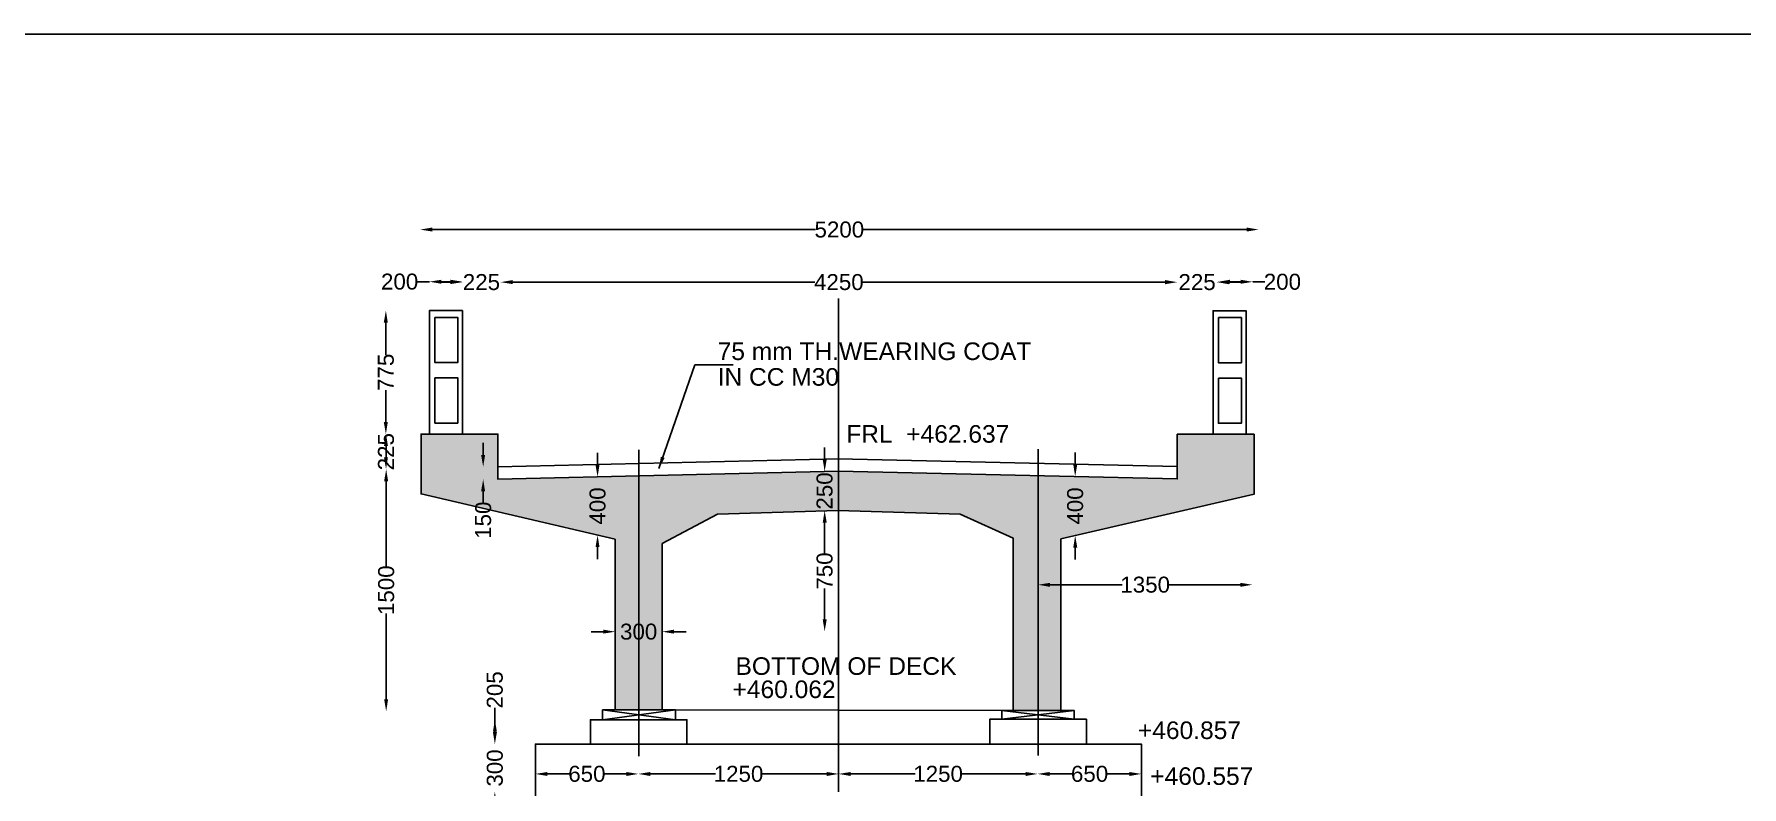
# Model space of a CAD drawing. Header units: millimetres. Extents: x 5124 to 2568158, y 2311 to 44431807.
# Drawn here: x 2546882 to 2557569, y 44427096 to 44431807 of the extents above; entities that cross this region are included whole.
import ezdxf

# ---------------------------------------------------------------- set-up
doc = ezdxf.new("R2010")
doc.units = ezdxf.units.MM
doc.header["$LTSCALE"] = 15
doc.header["$MEASUREMENT"] = 0
doc.layers.add('DRAWING', color=2, linetype='Continuous')
doc.layers.add('TEXT', color=7, linetype='Continuous')
doc.styles.get("Standard").update_dxf_attribs({"font": 'arial.ttf', "height": 100})
doc.dimstyles.get("Standard").update_dxf_attribs({"dimtxt": 100, "dimasz": 75, "dimexe": 0.18, "dimexo": 0.0625, "dimgap": 0.09, "dimtad": 0, "dimdec": 0, "dimzin": 0, "dimdsep": 46, "dimtxsty": 'Standard', "dimcen": 0.09, "dimse1": 1, "dimse2": 1, "dimadec": 0, "dimazin": 0, "dimtfac": 1, "dimtdec": 0, "dimtofl": 0, "dimtmove": 0, "dimatfit": 3, "dimfxl": 1, "dimtolj": 1, "dimtzin": 0, "dimarcsym": 0})
pattern_1 = [(50, (0, 0), (358.6300913, -31.3760675), [37.5, -412.5]), (355, (0, 0), (-69.3756668, 376.096067), [30, -330]), (100.4514, (29.9, -2.6), (289.2546909, 344.719771), [31.870095, -350.571056]), (46.1842, (0, 100), (533.6205243, -82.759507), [56.25, -618.75]), (96.6356, (44.47, 93.1), (467.331353, 487.0589355), [47.805144, -525.8565]), (351.1842, (0, 100), (467.3309726, 487.0593005), [45, -495]), (21, (50, 75), (298.453526, -201.3094453), [37.5, -412.5]), (326, (50, 75), (121.657666, 362.5750225), [30, -330]), (71.4514, (74.87, 58.22), (420.1113143, 161.2652484), [31.870095, -350.571056]), (37.5, (0, 0), (6.07992766, 166.4469269), [0, -326, 0, -335, 0, -331.25]), (7.5, (0, 0), (131.5347687, 197.20585594), [0, -191, 0, -318.5, 0, -126.25]), (327.5, (-111.5, 0), (266.9112181, -11.27743587), [0, -125, 0, -390, 0, -517.5]), (317.5, (-161.5, 0), (291.5930847, 50.0524912), [0, -162.5, 0, -259, 0, -367.5])]

# ---------------------------------------------------------------- blocks, each defined once
blk = doc.blocks.new('*D22')
at = {"layer": 'Defpoints', "color": 0, "transparency": 16777216}
for p in [(2549298, 44430591), (2554545, 44430591), (2554545, 44430584)]:
    blk.add_point(p, dxfattribs=at)
at = {"layer": 'TEXT', "color": 0, "lineweight": -2, "transparency": 16777216}
for p, q in [((2549373, 44430584), (2551772, 44430584)), ((2554470, 44430584), (2552070, 44430584))]:
    blk.add_line(p, q, dxfattribs=at)
at = {"layer": 'TEXT', "color": 0, "transparency": 16777216}
for points in [[(2549373, 44430597), (2549373, 44430572), (2549298, 44430584)], [(2554470, 44430597), (2554470, 44430572), (2554545, 44430584)]]:
    blk.add_solid(points, dxfattribs=at)
at = {"layer": 'TEXT', "color": 0, "transparency": 16777216, "insert": (2551921, 44430584), "char_height": 100, "attachment_point": 5}
blk.add_mtext('\\A1;5200', dxfattribs=at)
blk = doc.blocks.new('*D23')
at = {"layer": 'Defpoints', "color": 0, "transparency": 16777216}
for p in [(2549562, 44430258), (2549355, 44430077), (2549562, 44430077)]:
    blk.add_point(p, dxfattribs=at)
at = {"layer": 'TEXT', "color": 0, "lineweight": -2, "transparency": 16777216}
for p, q in [((2549355, 44430258), (2549280, 44430258)), ((2549487, 44430258), (2549430, 44430258))]:
    blk.add_line(p, q, dxfattribs=at)
at = {"layer": 'TEXT', "color": 0, "transparency": 16777216}
for points in [[(2549430, 44430270), (2549430, 44430245), (2549355, 44430258)], [(2549487, 44430270), (2549487, 44430245), (2549562, 44430258)]]:
    blk.add_solid(points, dxfattribs=at)
at = {"layer": 'TEXT', "color": 0, "transparency": 16777216, "insert": (2549169, 44430258), "char_height": 100, "attachment_point": 5}
blk.add_mtext('\\A1;200', dxfattribs=at)
blk = doc.blocks.new('*D24')
at = {"layer": 'Defpoints', "color": 0, "transparency": 16777216}
for p in [(2549562, 44430258), (2549801, 44430258), (2549801, 44430255)]:
    blk.add_point(p, dxfattribs=at)
at = {"layer": 'TEXT', "color": 0, "lineweight": -2, "transparency": 16777216}
for p, q in [((2549487, 44430255), (2549412, 44430255)), ((2549876, 44430255), (2549951, 44430255))]:
    blk.add_line(p, q, dxfattribs=at)
at = {"layer": 'TEXT', "color": 0, "transparency": 16777216}
for points in [[(2549487, 44430268), (2549487, 44430243), (2549562, 44430255)], [(2549876, 44430268), (2549876, 44430243), (2549801, 44430255)]]:
    blk.add_solid(points, dxfattribs=at)
at = {"layer": 'TEXT', "color": 0, "transparency": 16777216, "insert": (2549681, 44430255), "char_height": 100, "attachment_point": 5}
blk.add_mtext('\\A1;225', dxfattribs=at)
blk = doc.blocks.new('*D25')
at = {"layer": 'Defpoints', "color": 0, "transparency": 16777216}
for p in [(2549801, 44430258), (2554035, 44430258), (2554035, 44430255)]:
    blk.add_point(p, dxfattribs=at)
at = {"layer": 'TEXT', "color": 0, "lineweight": -2, "transparency": 16777216}
for p, q in [((2549876, 44430255), (2551767, 44430255)), ((2553960, 44430255), (2552069, 44430255))]:
    blk.add_line(p, q, dxfattribs=at)
at = {"layer": 'TEXT', "color": 0, "transparency": 16777216}
for points in [[(2549876, 44430268), (2549876, 44430243), (2549801, 44430255)], [(2553960, 44430268), (2553960, 44430243), (2554035, 44430255)]]:
    blk.add_solid(points, dxfattribs=at)
at = {"layer": 'TEXT', "color": 0, "transparency": 16777216, "insert": (2551918, 44430255), "char_height": 100, "attachment_point": 5}
blk.add_mtext('\\A1;4250', dxfattribs=at)
blk = doc.blocks.new('*D26')
at = {"layer": 'Defpoints', "color": 0, "transparency": 16777216}
for p in [(2554035, 44430255), (2554285, 44430255), (2554285, 44430255)]:
    blk.add_point(p, dxfattribs=at)
at = {"layer": 'TEXT', "color": 0, "lineweight": -2, "transparency": 16777216}
for p, q in [((2553960, 44430255), (2553885, 44430255)), ((2554360, 44430255), (2554435, 44430255))]:
    blk.add_line(p, q, dxfattribs=at)
at = {"layer": 'TEXT', "color": 0, "transparency": 16777216}
for points in [[(2553960, 44430267), (2553960, 44430242), (2554035, 44430255)], [(2554360, 44430267), (2554360, 44430242), (2554285, 44430255)]]:
    blk.add_solid(points, dxfattribs=at)
at = {"layer": 'TEXT', "color": 0, "transparency": 16777216, "insert": (2554160, 44430255), "char_height": 100, "attachment_point": 5}
blk.add_mtext('\\A1;225', dxfattribs=at)
blk = doc.blocks.new('*D27')
at = {"layer": 'Defpoints', "color": 0, "transparency": 16777216}
for p in [(2554290, 44430256), (2554508, 44430257), (2554508, 44430256)]:
    blk.add_point(p, dxfattribs=at)
at = {"layer": 'TEXT', "color": 0, "lineweight": -2, "transparency": 16777216}
for p, q in [((2554365, 44430257), (2554433, 44430257)), ((2554508, 44430257), (2554583, 44430257))]:
    blk.add_line(p, q, dxfattribs=at)
at = {"layer": 'TEXT', "color": 0, "transparency": 16777216}
for points in [[(2554365, 44430270), (2554365, 44430245), (2554290, 44430257)], [(2554433, 44430270), (2554433, 44430245), (2554508, 44430257)]]:
    blk.add_solid(points, dxfattribs=at)
at = {"layer": 'TEXT', "color": 0, "transparency": 16777216, "insert": (2554694, 44430257), "char_height": 100, "attachment_point": 5}
blk.add_mtext('\\A1;200', dxfattribs=at)
blk = doc.blocks.new('*D28')
at = {"layer": 'Defpoints', "color": 0, "transparency": 16777216}
for p in [(2549355, 44430077), (2549083, 44429304), (2549355, 44429304)]:
    blk.add_point(p, dxfattribs=at)
at = {"layer": 'TEXT', "color": 0, "lineweight": -2, "transparency": 16777216}
for p, q in [((2549083, 44430002), (2549083, 44429801)), ((2549083, 44429379), (2549083, 44429580))]:
    blk.add_line(p, q, dxfattribs=at)
at = {"layer": 'TEXT', "color": 0, "transparency": 16777216}
for points in [[(2549070, 44430002), (2549095, 44430002), (2549083, 44430077)], [(2549070, 44429379), (2549095, 44429379), (2549083, 44429304)]]:
    blk.add_solid(points, dxfattribs=at)
at = {"layer": 'TEXT', "color": 0, "transparency": 16777216, "insert": (2549083, 44429691), "char_height": 100, "attachment_point": 5, "rotation": 90}
blk.add_mtext('\\A1;775', dxfattribs=at)
blk = doc.blocks.new('*D29')
at = {"layer": 'Defpoints', "color": 0, "transparency": 16777216}
for p in [(2549083, 44429304), (2549083, 44429084), (2549084, 44429084)]:
    blk.add_point(p, dxfattribs=at)
at = {"layer": 'TEXT', "color": 0, "lineweight": -2, "transparency": 16777216}
blk.add_line((2549084, 44429229), (2549084, 44429159), dxfattribs=at)
at = {"layer": 'TEXT', "color": 0, "transparency": 16777216}
for points in [[(2549071, 44429229), (2549096, 44429229), (2549084, 44429304)], [(2549071, 44429159), (2549096, 44429159), (2549084, 44429084)]]:
    blk.add_solid(points, dxfattribs=at)
at = {"layer": 'TEXT', "color": 0, "transparency": 16777216, "insert": (2549084, 44429194), "char_height": 100, "attachment_point": 5, "rotation": 90}
blk.add_mtext('\\A1;225', dxfattribs=at)
blk = doc.blocks.new('*D30')
at = {"layer": 'Defpoints', "color": 0, "transparency": 16777216}
for p in [(2549084, 44429084), (2549084, 44427569), (2549085, 44427569)]:
    blk.add_point(p, dxfattribs=at)
at = {"layer": 'TEXT', "color": 0, "lineweight": -2, "transparency": 16777216}
for p, q in [((2549085, 44429009), (2549085, 44428471)), ((2549085, 44427644), (2549085, 44428182))]:
    blk.add_line(p, q, dxfattribs=at)
at = {"layer": 'TEXT', "color": 0, "transparency": 16777216}
for points in [[(2549072, 44429009), (2549097, 44429009), (2549085, 44429084)], [(2549072, 44427644), (2549097, 44427644), (2549085, 44427569)]]:
    blk.add_solid(points, dxfattribs=at)
at = {"layer": 'TEXT', "color": 0, "transparency": 16777216, "insert": (2549085, 44428327), "char_height": 100, "attachment_point": 5, "rotation": 90}
blk.add_mtext('\\A1;1500', dxfattribs=at)
blk = doc.blocks.new('*D31')
at = {"layer": 'Defpoints', "color": 0, "transparency": 16777216}
for p in [(2549784, 44429099), (2549692, 44429021), (2549786, 44429021)]:
    blk.add_point(p, dxfattribs=at)
at = {"layer": 'TEXT', "color": 0, "lineweight": -2, "transparency": 16777216}
for p, q in [((2549692, 44429174), (2549692, 44429249)), ((2549692, 44428946), (2549692, 44428871))]:
    blk.add_line(p, q, dxfattribs=at)
at = {"layer": 'TEXT', "color": 0, "transparency": 16777216}
for points in [[(2549679, 44429174), (2549704, 44429174), (2549692, 44429099)], [(2549679, 44428946), (2549704, 44428946), (2549692, 44429021)]]:
    blk.add_solid(points, dxfattribs=at)
at = {"layer": 'TEXT', "color": 0, "transparency": 16777216, "insert": (2549692, 44428765), "char_height": 100, "attachment_point": 5, "rotation": 90}
blk.add_mtext('\\A1;150', dxfattribs=at)
blk = doc.blocks.new('*D32')
at = {"layer": 'Defpoints', "color": 0, "transparency": 16777216}
for p in [(2550390, 44429036), (2550404, 44428672), (2550408, 44428672)]:
    blk.add_point(p, dxfattribs=at)
at = {"layer": 'TEXT', "color": 0, "lineweight": -2, "transparency": 16777216}
for p, q in [((2550408, 44429111), (2550408, 44429186)), ((2550408, 44428597), (2550408, 44428522))]:
    blk.add_line(p, q, dxfattribs=at)
at = {"layer": 'TEXT', "color": 0, "transparency": 16777216}
for points in [[(2550395, 44429111), (2550420, 44429111), (2550408, 44429036)], [(2550395, 44428597), (2550420, 44428597), (2550408, 44428672)]]:
    blk.add_solid(points, dxfattribs=at)
at = {"layer": 'TEXT', "color": 0, "transparency": 16777216, "insert": (2550408, 44428854), "char_height": 100, "attachment_point": 5, "rotation": 90}
blk.add_mtext('\\A1;400', dxfattribs=at)
blk = doc.blocks.new('*D33')
at = {"layer": 'Defpoints', "color": 0, "transparency": 16777216}
for p in [(2550518, 44428081), (2550812, 44428081), (2550812, 44428067)]:
    blk.add_point(p, dxfattribs=at)
at = {"layer": 'TEXT', "color": 0, "lineweight": -2, "transparency": 16777216}
for p, q in [((2550443, 44428067), (2550368, 44428067)), ((2550887, 44428067), (2550962, 44428067))]:
    blk.add_line(p, q, dxfattribs=at)
at = {"layer": 'TEXT', "color": 0, "transparency": 16777216}
for points in [[(2550443, 44428080), (2550443, 44428055), (2550518, 44428067)], [(2550887, 44428080), (2550887, 44428055), (2550812, 44428067)]]:
    blk.add_solid(points, dxfattribs=at)
at = {"layer": 'TEXT', "color": 0, "transparency": 16777216, "insert": (2550665, 44428067), "char_height": 100, "attachment_point": 5}
blk.add_mtext('\\A1;300', dxfattribs=at)
blk = doc.blocks.new('*D34')
at = {"layer": 'Defpoints', "color": 0, "transparency": 16777216}
for p in [(2551829, 44428825), (2551917, 44428825), (2551917, 44428069)]:
    blk.add_point(p, dxfattribs=at)
at = {"layer": 'TEXT', "color": 0, "lineweight": -2, "transparency": 16777216}
for p, q in [((2551829, 44428750), (2551829, 44428557)), ((2551829, 44428144), (2551829, 44428337))]:
    blk.add_line(p, q, dxfattribs=at)
at = {"layer": 'TEXT', "color": 0, "transparency": 16777216}
for points in [[(2551817, 44428750), (2551842, 44428750), (2551829, 44428825)], [(2551817, 44428144), (2551842, 44428144), (2551829, 44428069)]]:
    blk.add_solid(points, dxfattribs=at)
at = {"layer": 'TEXT', "color": 0, "transparency": 16777216, "insert": (2551829, 44428447), "char_height": 100, "attachment_point": 5, "rotation": 90}
blk.add_mtext('\\A1;750', dxfattribs=at)
blk = doc.blocks.new('*D35')
at = {"layer": 'Defpoints', "color": 0, "transparency": 16777216}
for p in [(2551823, 44429070), (2551829, 44429070), (2551829, 44428825)]:
    blk.add_point(p, dxfattribs=at)
at = {"layer": 'TEXT', "color": 0, "lineweight": -2, "transparency": 16777216}
for p, q in [((2551829, 44429145), (2551829, 44429220)), ((2551829, 44428750), (2551829, 44428675))]:
    blk.add_line(p, q, dxfattribs=at)
at = {"layer": 'TEXT', "color": 0, "transparency": 16777216}
for points in [[(2551817, 44429145), (2551842, 44429145), (2551829, 44429070)], [(2551817, 44428750), (2551842, 44428750), (2551829, 44428825)]]:
    blk.add_solid(points, dxfattribs=at)
at = {"layer": 'TEXT', "color": 0, "transparency": 16777216, "insert": (2551829, 44428948), "char_height": 100, "attachment_point": 5, "rotation": 90}
blk.add_mtext('\\A1;250', dxfattribs=at)
blk = doc.blocks.new('*D36')
at = {"layer": 'Defpoints', "color": 0, "transparency": 16777216}
for p in [(2550019, 44427171), (2550663, 44427177), (2550663, 44427171)]:
    blk.add_point(p, dxfattribs=at)
at = {"layer": 'TEXT', "color": 0, "lineweight": -2, "transparency": 16777216}
for p, q in [((2550094, 44427177), (2550230, 44427177)), ((2550588, 44427177), (2550451, 44427177))]:
    blk.add_line(p, q, dxfattribs=at)
at = {"layer": 'TEXT', "color": 0, "transparency": 16777216}
for points in [[(2550094, 44427189), (2550094, 44427164), (2550019, 44427177)], [(2550588, 44427189), (2550588, 44427164), (2550663, 44427177)]]:
    blk.add_solid(points, dxfattribs=at)
at = {"layer": 'TEXT', "color": 0, "transparency": 16777216, "insert": (2550341, 44427177), "char_height": 100, "attachment_point": 5}
blk.add_mtext('\\A1;650', dxfattribs=at)
blk = doc.blocks.new('*D37')
at = {"layer": 'Defpoints', "color": 0, "transparency": 16777216}
for p in [(2550663, 44427177), (2551917, 44427177), (2551917, 44427177)]:
    blk.add_point(p, dxfattribs=at)
at = {"layer": 'TEXT', "color": 0, "lineweight": -2, "transparency": 16777216}
for p, q in [((2550738, 44427177), (2551145, 44427177)), ((2551842, 44427177), (2551434, 44427177))]:
    blk.add_line(p, q, dxfattribs=at)
at = {"layer": 'TEXT', "color": 0, "transparency": 16777216}
for points in [[(2550738, 44427189), (2550738, 44427164), (2550663, 44427177)], [(2551842, 44427189), (2551842, 44427164), (2551917, 44427177)]]:
    blk.add_solid(points, dxfattribs=at)
at = {"layer": 'TEXT', "color": 0, "transparency": 16777216, "insert": (2551290, 44427177), "char_height": 100, "attachment_point": 5}
blk.add_mtext('\\A1;1250', dxfattribs=at)
blk = doc.blocks.new('*D38')
at = {"layer": 'Defpoints', "color": 0, "transparency": 16777216}
for p in [(2551917, 44427177), (2553162, 44427177), (2553162, 44427177)]:
    blk.add_point(p, dxfattribs=at)
at = {"layer": 'TEXT', "color": 0, "lineweight": -2, "transparency": 16777216}
for p, q in [((2551992, 44427177), (2552395, 44427177)), ((2553087, 44427177), (2552684, 44427177))]:
    blk.add_line(p, q, dxfattribs=at)
at = {"layer": 'TEXT', "color": 0, "transparency": 16777216}
for points in [[(2551992, 44427189), (2551992, 44427164), (2551917, 44427177)], [(2553087, 44427189), (2553087, 44427164), (2553162, 44427177)]]:
    blk.add_solid(points, dxfattribs=at)
at = {"layer": 'TEXT', "color": 0, "transparency": 16777216, "insert": (2552539, 44427177), "char_height": 100, "attachment_point": 5}
blk.add_mtext('\\A1;1250', dxfattribs=at)
blk = doc.blocks.new('*D39')
at = {"layer": 'Defpoints', "color": 0, "transparency": 16777216}
for p in [(2553162, 44427177), (2553811, 44427177), (2553811, 44427177)]:
    blk.add_point(p, dxfattribs=at)
at = {"layer": 'TEXT', "color": 0, "lineweight": -2, "transparency": 16777216}
for p, q in [((2553237, 44427177), (2553376, 44427177)), ((2553736, 44427177), (2553597, 44427177))]:
    blk.add_line(p, q, dxfattribs=at)
at = {"layer": 'TEXT', "color": 0, "transparency": 16777216}
for points in [[(2553237, 44427189), (2553237, 44427164), (2553162, 44427177)], [(2553736, 44427189), (2553736, 44427164), (2553811, 44427177)]]:
    blk.add_solid(points, dxfattribs=at)
at = {"layer": 'TEXT', "color": 0, "transparency": 16777216, "insert": (2553487, 44427177), "char_height": 100, "attachment_point": 5}
blk.add_mtext('\\A1;650', dxfattribs=at)
blk = doc.blocks.new('*D79')
at = {"layer": 'Defpoints', "color": 0, "transparency": 16777216}
for p in [(2553384, 44429038), (2553397, 44428669), (2553400, 44428669)]:
    blk.add_point(p, dxfattribs=at)
at = {"layer": 'TEXT', "color": 0, "lineweight": -2, "transparency": 16777216}
for p, q in [((2553397, 44429113), (2553397, 44429188)), ((2553397, 44428594), (2553397, 44428519))]:
    blk.add_line(p, q, dxfattribs=at)
at = {"layer": 'TEXT', "color": 0, "transparency": 16777216}
for points in [[(2553385, 44429113), (2553410, 44429113), (2553397, 44429038)], [(2553385, 44428594), (2553410, 44428594), (2553397, 44428669)]]:
    blk.add_solid(points, dxfattribs=at)
at = {"layer": 'TEXT', "color": 0, "transparency": 16777216, "insert": (2553397, 44428854), "char_height": 100, "attachment_point": 5, "rotation": 90}
blk.add_mtext('\\A1;400', dxfattribs=at)
blk = doc.blocks.new('*D80')
at = {"layer": 'Defpoints', "color": 0, "transparency": 16777216}
for p in [(2553164, 44428321), (2554506, 44428361), (2554506, 44428321)]:
    blk.add_point(p, dxfattribs=at)
at = {"layer": 'TEXT', "color": 0, "lineweight": -2, "transparency": 16777216}
for p, q in [((2553239, 44428361), (2553691, 44428361)), ((2554431, 44428361), (2553980, 44428361))]:
    blk.add_line(p, q, dxfattribs=at)
at = {"layer": 'TEXT', "color": 0, "transparency": 16777216}
for points in [[(2553239, 44428373), (2553239, 44428348), (2553164, 44428361)], [(2554431, 44428373), (2554431, 44428348), (2554506, 44428361)]]:
    blk.add_solid(points, dxfattribs=at)
at = {"layer": 'TEXT', "color": 0, "transparency": 16777216, "insert": (2553835, 44428361), "char_height": 100, "attachment_point": 5}
blk.add_mtext('\\A1;1350', dxfattribs=at)
blk = doc.blocks.new('*D81')
at = {"layer": 'Defpoints', "color": 0, "transparency": 16777216}
for p in [(2549765, 44427516), (2550363, 44427516), (2550363, 44427364)]:
    blk.add_point(p, dxfattribs=at)
at = {"layer": 'TEXT', "color": 0, "lineweight": -2, "transparency": 16777216}
for p, q in [((2549765, 44427516), (2549765, 44427591)), ((2549765, 44427439), (2549765, 44427441))]:
    blk.add_line(p, q, dxfattribs=at)
at = {"layer": 'TEXT', "color": 0, "transparency": 16777216}
for points in [[(2549753, 44427441), (2549778, 44427441), (2549765, 44427516)], [(2549753, 44427439), (2549778, 44427439), (2549765, 44427364)]]:
    blk.add_solid(points, dxfattribs=at)
at = {"layer": 'TEXT', "color": 0, "transparency": 16777216, "insert": (2549765, 44427703), "char_height": 100, "attachment_point": 5, "rotation": 90}
blk.add_mtext('\\A1;205', dxfattribs=at)
blk = doc.blocks.new('*D82')
at = {"layer": 'Defpoints', "color": 0, "transparency": 16777216}
for p in [(2549765, 44427364), (2549765, 44427065), (2549765, 44427065)]:
    blk.add_point(p, dxfattribs=at)
at = {"layer": 'TEXT', "color": 0, "lineweight": -2, "transparency": 16777216}
for p, q in [((2549765, 44427439), (2549765, 44427514)), ((2549765, 44426990), (2549765, 44426915))]:
    blk.add_line(p, q, dxfattribs=at)
at = {"layer": 'TEXT', "color": 0, "transparency": 16777216}
for points in [[(2549753, 44427439), (2549778, 44427439), (2549765, 44427364)], [(2549753, 44426990), (2549778, 44426990), (2549765, 44427065)]]:
    blk.add_solid(points, dxfattribs=at)
at = {"layer": 'TEXT', "color": 0, "transparency": 16777216, "insert": (2549765, 44427214), "char_height": 100, "attachment_point": 5, "rotation": 90}
blk.add_mtext('\\A1;300', dxfattribs=at)

msp = doc.modelspace()

# ---------------------------------------------------------------- hatches: boundary and pattern name
at = {"layer": 'TEXT'}
h = msp.add_hatch(dxfattribs=at)
h.set_pattern_fill('AR-CONC,_O', color=0, scale=50)
h.set_pattern_definition(pattern_1)
h.paths.add_polyline_path([(2550702.8, 44410677.1), (2551227.7, 44410677.1), (2551220.2, 44417456.3), (2550691.6, 44417456.3)])
h.paths.add_polyline_path([(2549591.8, 44410677.1), (2550702.8, 44410677.1), (2550691.6, 44417456.3)])
h.paths.add_polyline_path([(2540370.7, 44410221.8), (2542790.6, 44410221.8), (2542790.6, 44414491.1), (2540370.7, 44414491.1)])
h.paths.add_polyline_path([(2537978.5, 44410221.8), (2540370.7, 44410221.8), (2540370.7, 44414491.1), (2537978.5, 44414491.1)])
h.paths.add_polyline_path([(2540370.7, 44414491.1), (2540370.7, 44415241.5), (2537978.5, 44415241.5), (2537978.5, 44414491.1)])
h.paths.add_polyline_path([(2540370.7, 44415241.5), (2540370.7, 44414491.1), (2542790.6, 44414491.1), (2542790.6, 44415241.5)])
h.paths.add_polyline_path([(2542790.6, 44415241.5), (2542790.6, 44415510.7), (2541742.8, 44415510.7), (2541207.4, 44415510.7), (2540370.7, 44415510.7), (2540370.7, 44415241.5)])
h.paths.add_polyline_path([(2550829.5, 44410857.4), (2551100.6, 44410857.4), (2551100.6, 44410705.2), (2550829.5, 44410705.2)], flags=24)
h.paths.add_polyline_path([(2549977.7, 44410857.4), (2550316.6, 44410857.4), (2550316.6, 44410705.2), (2549977.7, 44410705.2)], flags=24)
h.paths.add_polyline_path([(2540210.4, 44414899.9), (2540558.7, 44414899.9), (2540558.7, 44414747.8), (2540210.4, 44414747.8)], flags=9)
h.paths.add_polyline_path([(2550820.4, 44417825.9), (2551091.5, 44417825.9), (2551091.5, 44417673.8), (2550820.4, 44417673.8)], flags=9)
h.paths.add_polyline_path([(2551063.3, 44409910.5), (2551412.2, 44409910.5), (2551412.2, 44409758.4), (2551063.3, 44409758.4)], flags=9)
h.paths.add_polyline_path([(2549280.5, 44410855.6), (2549551.1, 44410855.6), (2549551.1, 44410703.5), (2549280.5, 44410703.5)], flags=9)
h.paths.add_polyline_path([(2551882.2, 44410857.4), (2552232.2, 44410857.4), (2552232.2, 44410705.2), (2551882.2, 44410705.2)], flags=9)
h.paths.add_polyline_path([(2552946.6, 44410857.4), (2553217.2, 44410857.4), (2553217.2, 44410705.2), (2552946.6, 44410705.2)], flags=9)
h.paths.add_polyline_path([(2540200.7, 44418496.3), (2540549, 44418496.3), (2540549, 44418344.1), (2540200.7, 44418344.1)], flags=9)
h.paths.add_polyline_path([(2540195.2, 44418124.9), (2540547.5, 44418124.9), (2540547.5, 44417972.8), (2540195.2, 44417972.8)], flags=9)
h.paths.add_polyline_path([(2542215.9, 44418126), (2542489.3, 44418126), (2542489.3, 44417973.9), (2542215.9, 44417973.9)], flags=9)
h.paths.add_polyline_path([(2542722.8, 44418126), (2542995.1, 44418126), (2542995.1, 44417973.9), (2542722.8, 44417973.9)], flags=9)
h.paths.add_polyline_path([(2540210.1, 44409493.7), (2540559, 44409493.7), (2540559, 44409341.5), (2540210.1, 44409341.5)], flags=9)
h.paths.add_polyline_path([(2540230.3, 44416197.8), (2540500.1, 44416197.8), (2540500.1, 44416045.7), (2540230.3, 44416045.7)], flags=9)
h.paths.add_polyline_path([(2540184.3, 44417072.7), (2540184.3, 44417345), (2540336.5, 44417345), (2540336.5, 44417072.7)], flags=9)
h.paths.add_polyline_path([(2541903.2, 44416443.5), (2542242.1, 44416443.5), (2542242.1, 44416291.4), (2541903.2, 44416291.4)], flags=9)
h.paths.add_polyline_path([(2541686.4, 44416694.6), (2541686.4, 44416969.2), (2541838.5, 44416969.2), (2541838.5, 44416694.6)], flags=9)
h.paths.add_polyline_path([(2565689.3, 44431271.9), (2568106.1, 44431271.9), (2568106.1, 44431582.3), (2565689.3, 44431582.3)], flags=9)
h.paths.add_polyline_path([(2559103.5, 44431297.7), (2560138.4, 44431297.7), (2560138.4, 44431608.2), (2559103.5, 44431608.2)], flags=9)
h.paths.add_polyline_path([(2559025, 44431216.8), (2567866.7, 44431216.8), (2567866.7, 44415750.3), (2559025, 44415750.3)], flags=9)
h.paths.add_polyline_path([(2550432.8, 44407938.3), (2552066.8, 44407938.3), (2552066.8, 44408180.9), (2550432.8, 44408180.9)], flags=9)
h.paths.add_polyline_path([(2557433.4, 44408262), (2558622.6, 44408262), (2558622.6, 44408452.7), (2557433.4, 44408452.7)], flags=9)
h.paths.add_polyline_path([(2557115.5, 44408480.3), (2559578.5, 44408480.3), (2559578.5, 44408708.2), (2557115.5, 44408708.2)], flags=9)
h.paths.add_polyline_path([(2557220.1, 44408823.3), (2559370, 44408823.3), (2559370, 44409069.3), (2557220.1, 44409069.3)], flags=9)
h.paths.add_polyline_path([(2546303, 44408072), (2548764.8, 44408072), (2548764.8, 44408266), (2546303, 44408266)], flags=9)
h.paths.add_polyline_path([(2546435.8, 44408314), (2548671.6, 44408314), (2548671.6, 44408556.6), (2546435.8, 44408556.6)], flags=9)
h.paths.add_polyline_path([(2559785.2, 44413013.7), (2566500.8, 44413013.7), (2566500.8, 44413246.6), (2559785.2, 44413246.6)], flags=9)
h.paths.add_polyline_path([(2559802.8, 44413664.6), (2566518.4, 44413664.6), (2566518.4, 44413897.4), (2559802.8, 44413897.4)], flags=9)
h.paths.add_polyline_path([(2557225.1, 44411959.1), (2558890.1, 44411959.1), (2558890.1, 44412226.1), (2557225.1, 44412226.1)], flags=9)
h.paths.add_polyline_path([(2556577.3, 44412192.5), (2560282.1, 44412192.5), (2560282.1, 44412464.2), (2556577.3, 44412464.2)], flags=9)
h.paths.add_polyline_path([(2556509, 44412415.4), (2559639.1, 44412415.4), (2559639.1, 44412755.1), (2556509, 44412755.1)], flags=9)
h.paths.add_polyline_path([(2556710.3, 44413618.1), (2557917.7, 44413618.1), (2557917.7, 44413812.1), (2556710.3, 44413812.1)], flags=9)
h.paths.add_polyline_path([(2556683.6, 44413255.5), (2557708.9, 44413255.5), (2557708.9, 44413449.5), (2556683.6, 44413449.5)], flags=9)
h.paths.add_polyline_path([(2562338.7, 44415055.8), (2567534, 44415055.8), (2567534, 44415366.2), (2562338.7, 44415366.2)], flags=9)
h.paths.add_polyline_path([(2553571, 44409971), (2554127, 44409971), (2554127, 44410124.1), (2553571, 44410124.1)], flags=9)
h.paths.add_polyline_path([(2553571.5, 44410133.8), (2554196, 44410133.8), (2554196, 44410283.8), (2553571.5, 44410283.8)], flags=9)
h.paths.add_polyline_path([(2553460, 44410905), (2554097.6, 44410905), (2554097.6, 44411058.1), (2553460, 44411058.1)], flags=9)
h.paths.add_polyline_path([(2551248.7, 44417451.5), (2552266.7, 44417451.5), (2552266.7, 44417604.6), (2551248.7, 44417604.6)], flags=9)
h.paths.add_polyline_path([(2543266, 44409265.4), (2545336.2, 44409265.4), (2545336.2, 44409420.7), (2543266, 44409420.7)], flags=9)
h.paths.add_polyline_path([(2543071, 44409554.1), (2543708.6, 44409554.1), (2543708.6, 44409707.2), (2543071, 44409707.2)], flags=9)
h.paths.add_polyline_path([(2543071.5, 44409716.9), (2543696, 44409716.9), (2543696, 44409867), (2543071.5, 44409867)], flags=9)
h.paths.add_polyline_path([(2542831.3, 44410220.3), (2543469, 44410220.3), (2543469, 44410373.5), (2542831.3, 44410373.5)], flags=9)
h.paths.add_polyline_path([(2542820.3, 44415287.7), (2543457.9, 44415287.7), (2543457.9, 44415440.8), (2542820.3, 44415440.8)], flags=9)
h.paths.add_polyline_path([(2542827.9, 44415526.7), (2543465.5, 44415526.7), (2543465.5, 44415679.9), (2542827.9, 44415679.9)], flags=9)
h.paths.add_polyline_path([(2539999.9, 44415729.4), (2540637.5, 44415729.4), (2540637.5, 44415882.5), (2539999.9, 44415882.5)], flags=9)
h.paths.add_polyline_path([(2539768.5, 44415872.9), (2541116.3, 44415872.9), (2541116.3, 44416028.1), (2539768.5, 44416028.1)], flags=9)
h.paths.add_polyline_path([(2540371.3, 44417113.2), (2541311.6, 44417113.2), (2541311.6, 44417266.4), (2540371.3, 44417266.4)], flags=9)
h.paths.add_polyline_path([(2539650.6, 44417469.5), (2540432.1, 44417469.5), (2540432.1, 44417624.7), (2539650.6, 44417624.7)], flags=9)
h.paths.add_polyline_path([(2539650.6, 44417630.2), (2541565.1, 44417630.2), (2541565.1, 44417785.4), (2539650.6, 44417785.4)], flags=9)
h.paths.add_polyline_path([(2551222.2, 44421301.5), (2552003.6, 44421301.5), (2552003.6, 44421456.7), (2551222.2, 44421456.7)], flags=9)
h.paths.add_polyline_path([(2555219.7, 44420722.9), (2557235.6, 44420722.9), (2557235.6, 44420878.1), (2555219.7, 44420878.1)], flags=9)
h.paths.add_polyline_path([(2555040.2, 44421018), (2555677.8, 44421018), (2555677.8, 44421171.2), (2555040.2, 44421171.2)], flags=9)
h.paths.add_polyline_path([(2555040.7, 44421180.9), (2555704, 44421180.9), (2555704, 44421330.9), (2555040.7, 44421330.9)], flags=9)
h.paths.add_polyline_path([(2554735.9, 44421803.5), (2555373.5, 44421803.5), (2555373.5, 44421956.7), (2554735.9, 44421956.7)], flags=9)
h.paths.add_polyline_path([(2555658.8, 44422115.9), (2556983.6, 44422115.9), (2556983.6, 44422271.1), (2555658.8, 44422271.1)], flags=9)
h.paths.add_polyline_path([(2555658.8, 44422276.5), (2556440.3, 44422276.5), (2556440.3, 44422431.7), (2555658.8, 44422431.7)], flags=9)
h.paths.add_polyline_path([(2554139.5, 44422828.1), (2555127.2, 44422828.1), (2555127.2, 44422983.3), (2554139.5, 44422983.3)], flags=9)
h.paths.add_polyline_path([(2554331.5, 44423711.1), (2554693.3, 44423711.1), (2554693.3, 44423864.3), (2554331.5, 44423864.3)], flags=9)
h.paths.add_polyline_path([(2551737.1, 44423987.6), (2551737.1, 44426404.3), (2551426.7, 44426404.3), (2551426.7, 44423987.6)], flags=9)
h.paths.add_polyline_path([(2554519.5, 44426486.4), (2555452.8, 44426486.4), (2555452.8, 44426641.6), (2554519.5, 44426641.6)], flags=9)
h.paths.add_polyline_path([(2553841.1, 44427081.2), (2554478.8, 44427081.2), (2554478.8, 44427234.4), (2553841.1, 44427234.4)], flags=9)
h.paths.add_polyline_path([(2553764.1, 44427368.3), (2554401.7, 44427368.3), (2554401.7, 44427521.4), (2553764.1, 44427521.4)], flags=9)
h.paths.add_polyline_path([(2551227, 44427624.6), (2551864.6, 44427624.6), (2551864.6, 44427777.8), (2551227, 44427777.8)], flags=9)
h.paths.add_polyline_path([(2551245.3, 44427769.4), (2552554.3, 44427769.4), (2552554.3, 44427924.6), (2551245.3, 44427924.6)], flags=9)
h.paths.add_polyline_path([(2551938.5, 44429222.9), (2552917.6, 44429222.9), (2552917.6, 44429376.1), (2551938.5, 44429376.1)], flags=9)
h.paths.add_polyline_path([(2551133.5, 44429579.4), (2551914.9, 44429579.4), (2551914.9, 44429734.6), (2551133.5, 44429734.6)], flags=9)
h.paths.add_polyline_path([(2551133.5, 44429740.1), (2553009.2, 44429740.1), (2553009.2, 44429895.3), (2551133.5, 44429895.3)], flags=9)
h.paths.add_polyline_path([(2535011.9, 44421701.9), (2535649.5, 44421701.9), (2535649.5, 44421855.1), (2535011.9, 44421855.1)], flags=9)
h.paths.add_polyline_path([(2535011.9, 44422209.3), (2535649.5, 44422209.3), (2535649.5, 44422362.5), (2535011.9, 44422362.5)], flags=9)
h.paths.add_polyline_path([(2551475.8, 44419939.2), (2552925.2, 44419939.2), (2552925.2, 44420234.3), (2551475.8, 44420234.3)], flags=9)
h.paths.add_polyline_path([(2550531.5, 44408890.7), (2551980.9, 44408890.7), (2551980.9, 44409185.8), (2550531.5, 44409185.8)], flags=9)
h.paths.add_polyline_path([(2539887.8, 44408676.4), (2541337.2, 44408676.4), (2541337.2, 44408971.6), (2539887.8, 44408971.6)], flags=9)
h.paths.add_polyline_path([(2540042.7, 44420084.8), (2541492.1, 44420084.8), (2541492.1, 44420380), (2540042.7, 44420380)], flags=9)
h.paths.add_polyline_path([(2549972.9, 44420262.5), (2553662.5, 44420262.5), (2553662.5, 44420573), (2549972.9, 44420573)], flags=9)
h.paths.add_polyline_path([(2549622.6, 44409217.9), (2553591.5, 44409217.9), (2553591.5, 44409528.3), (2549622.6, 44409528.3)], flags=9)
h.paths.add_polyline_path([(2538441.7, 44409010.4), (2543015.9, 44409010.4), (2543015.9, 44409320.8), (2538441.7, 44409320.8)], flags=9)
h.paths.add_polyline_path([(2539206.5, 44420363.6), (2542709.4, 44420363.6), (2542709.4, 44420674.1), (2539206.5, 44420674.1)], flags=9)
h.paths.add_polyline_path([(2543721.3, 44421311.8), (2545939, 44421311.8), (2545939, 44421467), (2543721.3, 44421467)], flags=9)
h.paths.add_polyline_path([(2543560.8, 44421617.7), (2544198.4, 44421617.7), (2544198.4, 44421770.9), (2543560.8, 44421770.9)], flags=9)
h.paths.add_polyline_path([(2543561.3, 44421780.6), (2544224.6, 44421780.6), (2544224.6, 44421930.6), (2543561.3, 44421930.6)], flags=9)
h.paths.add_polyline_path([(2543293.8, 44422295), (2543931.4, 44422295), (2543931.4, 44422448.2), (2543293.8, 44422448.2)], flags=9)
h.paths.add_polyline_path([(2539153.8, 44421981.5), (2541456.5, 44421981.5), (2541456.5, 44422136.7), (2539153.8, 44422136.7)], flags=9)
h.paths.add_polyline_path([(2539770.3, 44425363.8), (2541320.2, 44425363.8), (2541320.2, 44425519), (2539770.3, 44425519)], flags=9)
h.paths.add_polyline_path([(2540042.5, 44427424.1), (2541227.6, 44427424.1), (2541227.6, 44427579.3), (2540042.5, 44427579.3)], flags=9)
h.paths.add_polyline_path([(2542952.1, 44427869.9), (2544300, 44427869.9), (2544300, 44428025.1), (2542952.1, 44428025.1)], flags=9)
h.paths.add_polyline_path([(2542601.9, 44428204.9), (2543476.4, 44428204.9), (2543476.4, 44428360.1), (2542601.9, 44428360.1)], flags=9)
h.paths.add_polyline_path([(2541184.4, 44427894.8), (2541989, 44427894.8), (2541989, 44428050), (2541184.4, 44428050)], flags=9)
h.paths.add_polyline_path([(2540939.3, 44428508.4), (2541891.4, 44428508.4), (2541891.4, 44428663.6), (2540939.3, 44428663.6)], flags=9)
h.paths.add_polyline_path([(2540798.2, 44428458.6), (2540925.9, 44428458.6), (2540925.9, 44428608.6), (2540798.2, 44428608.6)], flags=9)
h.paths.add_polyline_path([(2540745.2, 44428478.3), (2540897.8, 44428478.3), (2540897.8, 44428633.5), (2540745.2, 44428633.5)], flags=9)
h.paths.add_polyline_path([(2535187.2, 44429157.8), (2536169.9, 44429157.8), (2536169.9, 44429310.9), (2535187.2, 44429310.9)], flags=9)
h.paths.add_polyline_path([(2537247.6, 44427787.2), (2537866.1, 44427787.2), (2537866.1, 44427942.4), (2537247.6, 44427942.4)], flags=9)
h.paths.add_polyline_path([(2537247.6, 44427947.8), (2538727.6, 44427947.8), (2538727.6, 44428103), (2537247.6, 44428103)], flags=9)
h.paths.add_polyline_path([(2538366.9, 44428566.3), (2538985.4, 44428566.3), (2538985.4, 44428721.6), (2538366.9, 44428721.6)], flags=9)
h.paths.add_polyline_path([(2537963.4, 44428745.2), (2538946.5, 44428745.2), (2538946.5, 44428900.4), (2537963.4, 44428900.4)], flags=9)
h.paths.add_polyline_path([(2537144.6, 44428839.6), (2538935.3, 44428839.6), (2538935.3, 44428994.8), (2537144.6, 44428994.8)], flags=9)
h.paths.add_polyline_path([(2537144.6, 44429000.3), (2538687.1, 44429000.3), (2538687.1, 44429155.5), (2537144.6, 44429155.5)], flags=9)
h.paths.add_polyline_path([(2538904.8, 44429175.7), (2539806.3, 44429175.7), (2539806.3, 44429328.9), (2538904.8, 44429328.9)], flags=9)
h.paths.add_polyline_path([(2541093, 44429217.5), (2542033.4, 44429217.5), (2542033.4, 44429370.7), (2541093, 44429370.7)], flags=9)
h.paths.add_polyline_path([(2544871.2, 44429173.8), (2545596.8, 44429173.8), (2545596.8, 44429324.5), (2544871.2, 44429324.5)], flags=9)
h.paths.add_polyline_path([(2542028.7, 44430248.5), (2543640.7, 44430248.5), (2543640.7, 44430403.7), (2542028.7, 44430403.7)], flags=9)
h.paths.add_polyline_path([(2542028.7, 44430409.1), (2543664, 44430409.1), (2543664, 44430564.4), (2542028.7, 44430564.4)], flags=9)
h.paths.add_polyline_path([(2538118.5, 44430733.3), (2539893.6, 44430733.3), (2539893.6, 44430888.6), (2538118.5, 44430888.6)], flags=9)
h.paths.add_polyline_path([(2538218.4, 44430866.5), (2539776.9, 44430866.5), (2539776.9, 44431021.7), (2538218.4, 44431021.7)], flags=9)
h.paths.add_polyline_path([(2538036.2, 44430253.4), (2539381.5, 44430253.4), (2539381.5, 44430403.4), (2538036.2, 44430403.4)], flags=9)
h = msp.add_hatch(dxfattribs=at)
h.set_pattern_fill('AR-CONC,_O', color=0, scale=50)
h.set_pattern_definition(pattern_1)
h.paths.add_polyline_path([(2553164.4, 44429043.4), (2551916.6, 44429072.7), (2551916.6, 44428824.6), (2552677.1, 44428802.4), (2553008.4, 44428653.5), (2553008.4, 44427574.7), (2553164.4, 44427574.7)])
h.paths.add_polyline_path([(2551916.6, 44429072.7), (2551916.2, 44429072.7), (2550666, 44429042.4), (2550666, 44427577.2), (2550812.3, 44427577.2), (2550812.3, 44428618.7), (2551158.6, 44428802.8), (2551916.6, 44428824.9)])
h.paths.add_polyline_path([(2550666, 44429042.4), (2549784.3, 44429021.1), (2549784.3, 44429304.2), (2549303.1, 44429304.2), (2549303.1, 44428929.1), (2550517.5, 44428645.8), (2550517.5, 44427577.2), (2550666, 44427577.2)])
h.paths.add_polyline_path([(2554517, 44429303), (2554035.3, 44429303), (2554035.3, 44429023), (2553164.4, 44429043.4), (2553164.4, 44427574.7), (2553308, 44427574.7), (2553308, 44428647.7), (2554517, 44428927.6)])
h.paths.add_polyline_path([(2554866.9, 44421161.7), (2548960.3, 44421161.7), (2548960.3, 44421020.8), (2554866.9, 44421020.8)])
h.paths.add_polyline_path([(2542671.5, 44416894.4), (2542671.5, 44417226.6), (2542245.3, 44417226.6), (2542245.3, 44416978.8), (2541474.7, 44416996.9), (2541474.7, 44415697.4), (2541601.8, 44415697.4), (2541601.8, 44416646.8)])
h.paths.add_polyline_path([(2541474.7, 44416996.9), (2540370.7, 44417022.8), (2540370.7, 44416803.3), (2541043.6, 44416783.6), (2541336.7, 44416651.9), (2541336.7, 44415697.4), (2541474.7, 44415697.4)])
h.paths.add_polyline_path([(2540370.7, 44417022.8), (2540370.4, 44417022.8), (2539264.2, 44416996), (2539264.2, 44415699.6), (2539393.7, 44415699.6), (2539393.7, 44416621.1), (2539700.1, 44416784), (2540365.8, 44416803.4), (2540370.7, 44416803.3)])
h.paths.add_polyline_path([(2539264.2, 44416996), (2538484.1, 44416977.1), (2538484.1, 44417227.6), (2538058.4, 44417227.6), (2538058.4, 44416895.8), (2539132.9, 44416645), (2539132.9, 44415699.6), (2539264.2, 44415699.6)])
h.paths.add_polyline_path([(2541866.2, 44416692.8), (2541866.2, 44416975.9), (2541660.2, 44416975.9), (2541660.2, 44416692.8)], flags=25)
h.paths.add_polyline_path([(2539122.1, 44416029.8), (2539405.2, 44416029.8), (2539405.2, 44416235.9), (2539122.1, 44416235.9)], flags=9)
h.paths.add_polyline_path([(2539114.6, 44416693.9), (2539114.6, 44416977), (2538908.5, 44416977), (2538908.5, 44416693.9)], flags=24)

# ---------------------------------------------------------------- linework, layer by layer
at = {"layer": 'DRAWING', "color": 0}
for points in [[(2534100.8, 44431807.4), (2568133.4, 44431807.4), (2568133.4, 44408030.2), (2534100.8, 44408030.2)], [(2549355.4, 44429304.2), (2549561.9, 44429304.2), (2549561.9, 44430077.2), (2549355.4, 44430077.2)], [(2549389.5, 44430034.6), (2549533.1, 44430034.6), (2549533.1, 44429751.5), (2549389.5, 44429751.5)], [(2554259.7, 44429303), (2554466.2, 44429303), (2554466.2, 44430076), (2554259.7, 44430076)], [(2554293.7, 44430033.4), (2554437.4, 44430033.4), (2554437.4, 44429750.3), (2554293.7, 44429750.3)], [(2549389.5, 44429656.3), (2549533.1, 44429656.3), (2549533.1, 44429373.3), (2549389.5, 44429373.3)], [(2554293.7, 44429655.1), (2554437.4, 44429655.1), (2554437.4, 44429372.1), (2554293.7, 44429372.1)], [(2550437.7, 44427577.2), (2550895.1, 44427577.2), (2550895.1, 44427515.7), (2550437.7, 44427515.7)], [(2552938.2, 44427519.5), (2553389.6, 44427519.5), (2553389.6, 44427574.7), (2552938.2, 44427574.7)], [(2550363.2, 44427363.7), (2550967.4, 44427363.7), (2550967.4, 44427515.7), (2550363.2, 44427515.7)], [(2553467.4, 44427363.7), (2552862.2, 44427363.7), (2552862.2, 44427519.5), (2553467.4, 44427519.5)]]:
    msp.add_lwpolyline(points, close=True, dxfattribs=at)
for points in [[(2551916.6, 44430152.5), (2551916.6, 44427065.2)], [(2550517.5, 44427577.2), (2550517.5, 44428645.8), (2549303.1, 44428929.1), (2549303.1, 44429304.2), (2549784.3, 44429304.2), (2549784.3, 44429021.1), (2551916.2, 44429072.7), (2554035.3, 44429023), (2554035.3, 44429303), (2554517, 44429303), (2554517, 44428927.6), (2553308, 44428647.7), (2553308, 44427574.7)], [(2550666, 44429206), (2550666, 44427288.3)], [(2553164.4, 44429209.8), (2553164.4, 44427292.1)], [(2549784.3, 44429098.6), (2551912.5, 44429150.2), (2554035.3, 44429101.2)], [(2553008.4, 44427574.7), (2553008.4, 44428653.5), (2552677.1, 44428802.4), (2551911, 44428824.8), (2551158.6, 44428802.8), (2550812.3, 44428618.7), (2550812.3, 44427577.2)], [(2550437.7, 44427577.2), (2550895.1, 44427515.7)], [(2550895.1, 44427577.2), (2550437.7, 44427515.7)], [(2550895.1, 44427577.2), (2552938.2, 44427574.7)], [(2552938.2, 44427574.7), (2553389.6, 44427519.5)], [(2553389.6, 44427574.7), (2552938.2, 44427519.5)], [(2550019, 44421765.9), (2550019, 44427065.2), (2550019, 44427363.7), (2553811.3, 44427363.7), (2553811.3, 44427065.2), (2553821, 44421765.9)]]:
    msp.add_lwpolyline(points, dxfattribs=at)

# ---------------------------------------------------------------- texts
at = {"layer": 'TEXT', "color": 0}
for s, p in [('75 mm TH.WEARING COAT ', (2551159.4, 44429767.6)), ('IN CC M30 ', (2551159.4, 44429607)), ('FRL  +462.637', (2551964, 44429250.2)), ('BOTTOM OF DECK', (2551271.1, 44427797)), ('+460.062', (2551252.5, 44427651.8)), ('+460.857', (2553789.6, 44427395.5)), ('+460.557', (2553866.7, 44427108.4))]:
    msp.add_text(s, height=110, dxfattribs=at).set_placement(p)

# ---------------------------------------------------------------- dimensions: what is measured, and where the dimension line sits
for base, p1, p2, text, picture, middle in [((2554544.6, 44430584.3), (2549297.7, 44430591), (2554544.6, 44430591), '5200', '*D22', (2551921.1, 44430584.3)), ((2549800.6, 44430255.3), (2549561.9, 44430257.9), (2549800.6, 44430257.9), '225', '*D24', (2549681.3, 44430255.3)), ((2554035.1, 44430255.2), (2549800.6, 44430257.9), (2554035.1, 44430257.9), '4250', '*D25', (2551917.9, 44430255.2)), ((2554284.6, 44430255), (2554035.1, 44430255.2), (2554284.6, 44430255.2), '225', '*D26', (2554159.9, 44430255)), ((2554507.7, 44430257.1), (2554289.7, 44430255.8), (2554507.7, 44430255.8), '200', '*D27', (2554694, 44430257.1)), ((2554506.3, 44428360.9), (2553164.4, 44428320.7), (2554506.3, 44428320.7), '1350', '*D80', (2553835.3, 44428360.9)), ((2550812.3, 44428067.3), (2550517.5, 44428080.7), (2550812.3, 44428080.7), '300', '*D33', (2550664.9, 44428067.3)), ((2550662.6, 44427176.5), (2550019, 44427171.4), (2550662.6, 44427171.4), '650', '*D36', (2550340.8, 44427176.5)), ((2551916.6, 44427176.5), (2550662.6, 44427176.5), (2551916.6, 44427176.5), '1250', '*D37', (2551289.6, 44427176.5)), ((2553162, 44427176.5), (2551916.6, 44427176.5), (2553162, 44427176.5), '1250', '*D38', (2552539.3, 44427176.5)), ((2553811.3, 44427176.5), (2553162, 44427176.5), (2553811.3, 44427176.5), '650', '*D39', (2553486.6, 44427176.5))]:
    dim = msp.add_linear_dim(base=base, p1=p1, p2=p2, text=text, dimstyle='Standard', override={"dimzin": 2}, dxfattribs=at)
    dim.commit()
    dim.dimension.update_dxf_attribs({"geometry": picture, "text_midpoint": middle})
dim = msp.add_linear_dim(base=(2549561.9, 44430257.9), p1=(2549355.4, 44430077.2), p2=(2549561.9, 44430077.2), text='200', dimstyle='Standard', override={"dimzin": 2}, dxfattribs=at)
dim.commit()
dim.dimension.update_dxf_attribs({"geometry": '*D23', "text_midpoint": (2549169.1, 44430257.9), "dimtype": 160})
for base, p1, p2, text, picture, middle in [((2549083, 44429304.2), (2549355.4, 44430077.2), (2549355.4, 44429304.2), '775', '*D28', (2549083, 44429690.7)), ((2549691.6, 44429021.1), (2549784.3, 44429098.6), (2549786.2, 44429021.1), '150', '*D31', (2549691.6, 44428765.4)), ((2550407.9, 44428672.3), (2550390.1, 44429035.7), (2550403.9, 44428672.3), '400', '*D32', (2550407.9, 44428854)), ((2551829.4, 44429070.4), (2551829.4, 44428824.9), (2551823.5, 44429070.4), '250', '*D35', (2551829.4, 44428947.7)), ((2553397.1, 44428669.1), (2553383.8, 44429038.3), (2553400.3, 44428669.1), '400', '*D79', (2553397.1, 44428853.7)), ((2549084.9, 44427569.5), (2549083.6, 44429083.7), (2549083.6, 44427569.5), '1500', '*D30', (2549084.9, 44428326.6)), ((2551829.4, 44428824.9), (2551916.6, 44428069.2), (2551916.6, 44428824.9), '750', '*D34', (2551829.4, 44428447.1)), ((2549765.3, 44427515.7), (2550363.2, 44427363.7), (2550363.2, 44427515.7), '205', '*D81', (2549765.3, 44427702.5)), ((2549765.3, 44427065.2), (2549765.3, 44427363.7), (2549765.3, 44427065.2), '300', '*D82', (2549765.3, 44427214.4))]:
    dim = msp.add_linear_dim(base=base, p1=p1, p2=p2, angle=90, text=text, dimstyle='Standard', override={"dimzin": 2}, dxfattribs=at)
    dim.commit()
    dim.dimension.update_dxf_attribs({"geometry": picture, "text_midpoint": middle})
dim = msp.add_linear_dim(base=(2549083.6, 44429083.7), p1=(2549083, 44429304.2), p2=(2549083, 44429083.7), angle=90, text='225', dimstyle='Standard', override={"dimzin": 2}, dxfattribs=at)
dim.commit()
dim.dimension.update_dxf_attribs({"geometry": '*D29', "text_midpoint": (2549083.6, 44429193.9), "dimtype": 160})

# ---------------------------------------------------------------- leaders
msp.add_leader([(2550791.3, 44429087.8), (2551017.2, 44429737.4), (2551257.4, 44429737.4)], dimstyle='Standard', override={"dimgap": 0.09, "dimtad": 0, "dimzin": 2}, dxfattribs=at)

doc.saveas('drawing.dxf')
